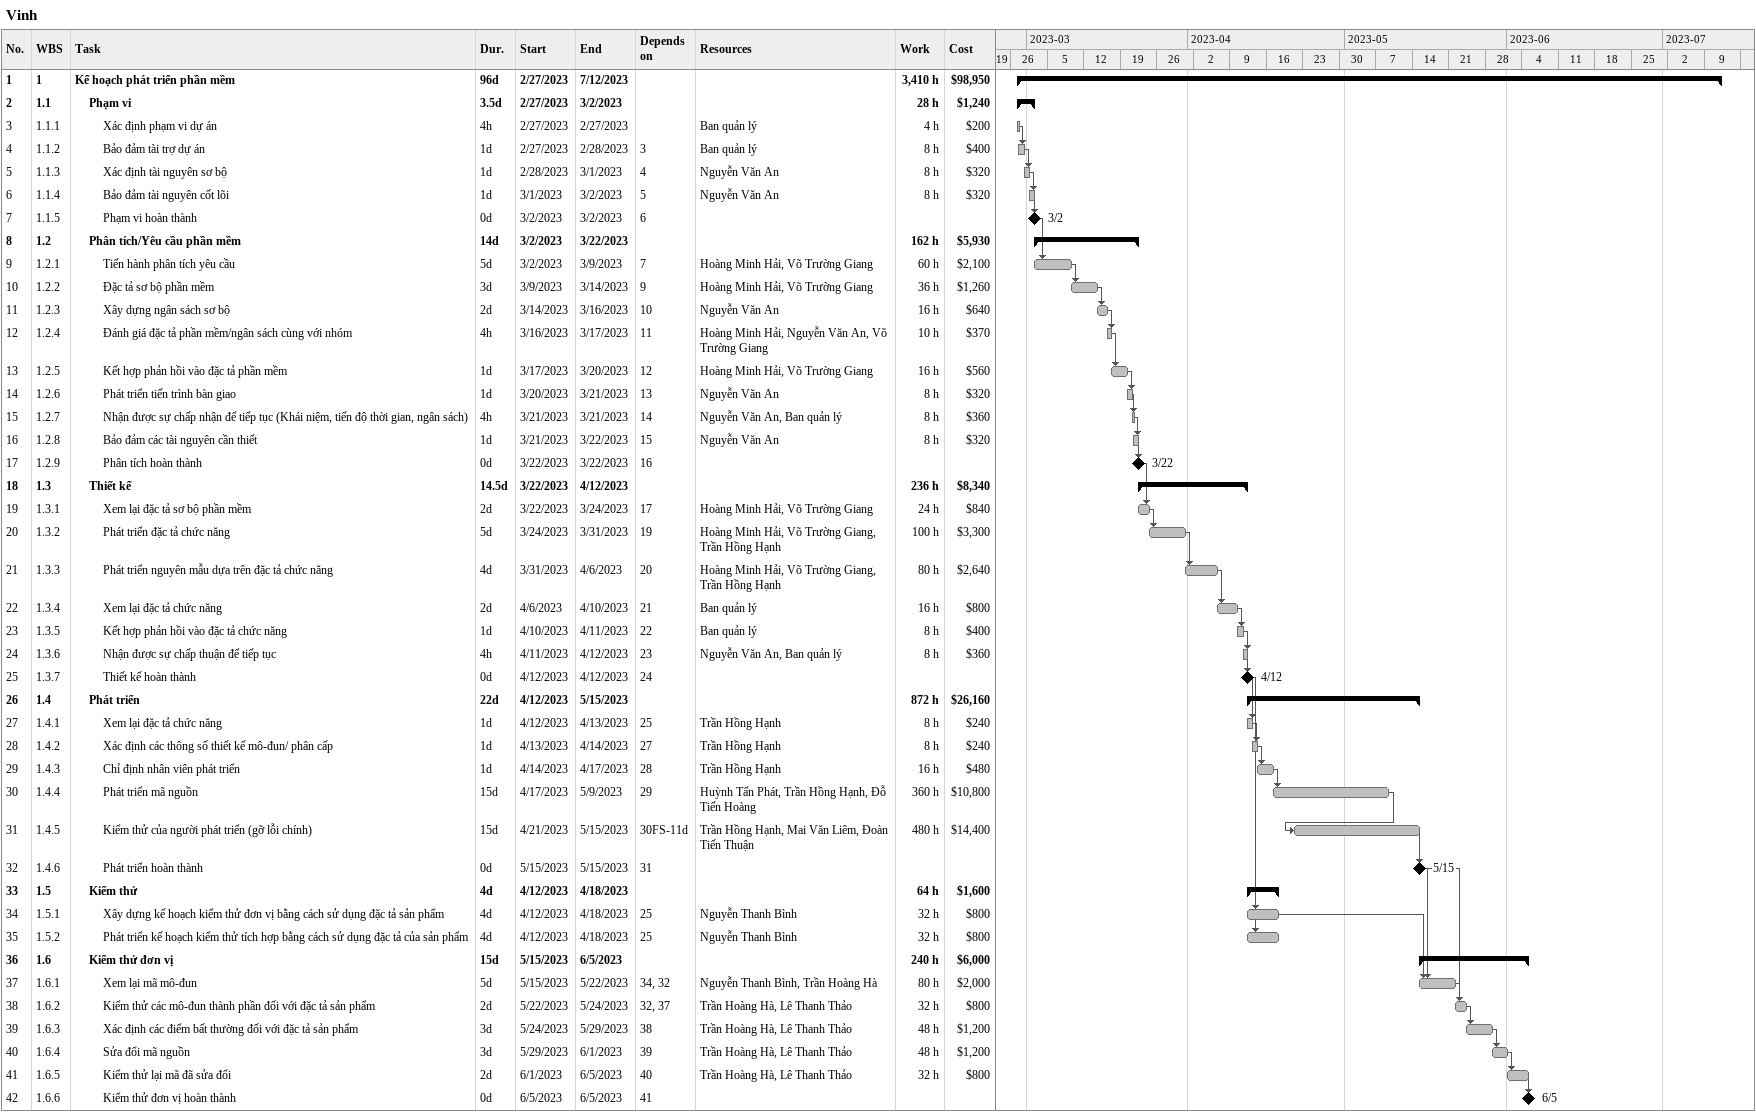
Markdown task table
Vinh

| ID | WBS | Task | Duration | Start | Finish | Predecessors | Resources | Work (h) | Cost ($) |
|---|---|---|---|---|---|---|---|---|---|
| 1 | 1 | **Kế hoạch phát triển phần mềm** | 96d | 2023-02-27 | 2023-07-12 |  |  | 3410 | 98950 |
| 2 | 1.1 | **Phạm vi** | 3.5d | 2023-02-27 | 2023-03-02 |  |  | 28 | 1240 |
| 3 | 1.1.1 | Xác định phạm vi dự án | 4h | 2023-02-27 | 2023-02-27 |  | Ban quản lý | 4 | 200 |
| 4 | 1.1.2 | Bảo đảm tài trợ dự án | 1d | 2023-02-27 | 2023-02-28 | 3 | Ban quản lý | 8 | 400 |
| 5 | 1.1.3 | Xác định tài nguyên sơ bộ | 1d | 2023-02-28 | 2023-03-01 | 4 | Nguyễn Văn An | 8 | 320 |
| 6 | 1.1.4 | Bảo đảm tài nguyên cốt lõi | 1d | 2023-03-01 | 2023-03-02 | 5 | Nguyễn Văn An | 8 | 320 |
| 7 | 1.1.5 | Phạm vi hoàn thành | 0d | 2023-03-02 | 2023-03-02 | 6 |  |  |  |
| 8 | 1.2 | **Phân tích/Yêu cầu phần mềm** | 14d | 2023-03-02 | 2023-03-22 |  |  | 162 | 5930 |
| 9 | 1.2.1 | Tiến hành phân tích yêu cầu | 5d | 2023-03-02 | 2023-03-09 | 7 | Hoàng Minh Hải, Võ Trường Giang | 60 | 2100 |
| 10 | 1.2.2 | Đặc tả sơ bộ phần mềm | 3d | 2023-03-09 | 2023-03-14 | 9 | Hoàng Minh Hải, Võ Trường Giang | 36 | 1260 |
| 11 | 1.2.3 | Xây dựng ngân sách sơ bộ | 2d | 2023-03-14 | 2023-03-16 | 10 | Nguyễn Văn An | 16 | 640 |
| 12 | 1.2.4 | Đánh giá đặc tả phần mềm/ngân sách cùng với nhóm | 4h | 2023-03-16 | 2023-03-17 | 11 | Hoàng Minh Hải, Nguyễn Văn An, Võ Trường Giang | 10 | 370 |
| 13 | 1.2.5 | Kết hợp phản hồi vào đặc tả phần mềm | 1d | 2023-03-17 | 2023-03-20 | 12 | Hoàng Minh Hải, Võ Trường Giang | 16 | 560 |
| 14 | 1.2.6 | Phát triển tiến trình bàn giao | 1d | 2023-03-20 | 2023-03-21 | 13 | Nguyễn Văn An | 8 | 320 |
| 15 | 1.2.7 | Nhận được sự chấp nhận để tiếp tục (Khái niệm, tiến độ thời gian, ngân sách) | 4h | 2023-03-21 | 2023-03-21 | 14 | Nguyễn Văn An, Ban quản lý | 8 | 360 |
| 16 | 1.2.8 | Bảo đảm các tài nguyên cần thiết | 1d | 2023-03-21 | 2023-03-22 | 15 | Nguyễn Văn An | 8 | 320 |
| 17 | 1.2.9 | Phân tích hoàn thành | 0d | 2023-03-22 | 2023-03-22 | 16 |  |  |  |
| 18 | 1.3 | **Thiết kế** | 14.5d | 2023-03-22 | 2023-04-12 |  |  | 236 | 8340 |
| 19 | 1.3.1 | Xem lại đặc tả sơ bộ phần mềm | 2d | 2023-03-22 | 2023-03-24 | 17 | Hoàng Minh Hải, Võ Trường Giang | 24 | 840 |
| 20 | 1.3.2 | Phát triển đặc tả chức năng | 5d | 2023-03-24 | 2023-03-31 | 19 | Hoàng Minh Hải, Võ Trường Giang, Trần Hồng Hạnh | 100 | 3300 |
| 21 | 1.3.3 | Phát triển nguyên mẫu dựa trên đặc tả chức năng | 4d | 2023-03-31 | 2023-04-06 | 20 | Hoàng Minh Hải, Võ Trường Giang, Trần Hồng Hạnh | 80 | 2640 |
| 22 | 1.3.4 | Xem lại đặc tả chức năng | 2d | 2023-04-06 | 2023-04-10 | 21 | Ban quản lý | 16 | 800 |
| 23 | 1.3.5 | Kết hợp phản hồi vào đặc tả chức năng | 1d | 2023-04-10 | 2023-04-11 | 22 | Ban quản lý | 8 | 400 |
| 24 | 1.3.6 | Nhận được sự chấp thuận để tiếp tục | 4h | 2023-04-11 | 2023-04-12 | 23 | Nguyễn Văn An, Ban quản lý | 8 | 360 |
| 25 | 1.3.7 | Thiết kế hoàn thành | 0d | 2023-04-12 | 2023-04-12 | 24 |  |  |  |
| 26 | 1.4 | **Phát triển** | 22d | 2023-04-12 | 2023-05-15 |  |  | 872 | 26160 |
| 27 | 1.4.1 | Xem lại đặc tả chức năng | 1d | 2023-04-12 | 2023-04-13 | 25 | Trần Hồng Hạnh | 8 | 240 |
| 28 | 1.4.2 | Xác định các thông số thiết kế mô-đun/ phân cấp | 1d | 2023-04-13 | 2023-04-14 | 27 | Trần Hồng Hạnh | 8 | 240 |
| 29 | 1.4.3 | Chỉ định nhân viên phát triển | 1d | 2023-04-14 | 2023-04-17 | 28 | Trần Hồng Hạnh | 16 | 480 |
| 30 | 1.4.4 | Phát triển mã nguồn | 15d | 2023-04-17 | 2023-05-09 | 29 | Huỳnh Tấn Phát, Trần Hồng Hạnh, Đỗ Tiến Hoàng | 360 | 10800 |
| 31 | 1.4.5 | Kiểm thử của người phát triển (gỡ lỗi chính) | 15d | 2023-04-21 | 2023-05-15 | 30FS-11d | Trần Hồng Hạnh, Mai Văn Liêm, Đoàn Tiến Thuận | 480 | 14400 |
| 32 | 1.4.6 | Phát triển hoàn thành | 0d | 2023-05-15 | 2023-05-15 | 31 |  |  |  |
| 33 | 1.5 | **Kiểm thử** | 4d | 2023-04-12 | 2023-04-18 |  |  | 64 | 1600 |
| 34 | 1.5.1 | Xây dựng kế hoạch kiểm thử đơn vị bằng cách sử dụng đặc tả sản phẩm | 4d | 2023-04-12 | 2023-04-18 | 25 | Nguyễn Thanh Bình | 32 | 800 |
| 35 | 1.5.2 | Phát triển kế hoạch kiểm thử tích hợp bằng cách sử dụng đặc tả của sản phẩm | 4d | 2023-04-12 | 2023-04-18 | 25 | Nguyễn Thanh Bình | 32 | 800 |
| 36 | 1.6 | **Kiểm thử đơn vị** | 15d | 2023-05-15 | 2023-06-05 |  |  | 240 | 6000 |
| 37 | 1.6.1 | Xem lại mã mô-đun | 5d | 2023-05-15 | 2023-05-22 | 34, 32 | Nguyễn Thanh Bình, Trần Hoàng Hà | 80 | 2000 |
| 38 | 1.6.2 | Kiểm thử các mô-đun thành phần đối với đặc tả sản phẩm | 2d | 2023-05-22 | 2023-05-24 | 32, 37 | Trần Hoàng Hà, Lê Thanh Thảo | 32 | 800 |
| 39 | 1.6.3 | Xác định các điểm bất thường đối với đặc tả sản phẩm | 3d | 2023-05-24 | 2023-05-29 | 38 | Trần Hoàng Hà, Lê Thanh Thảo | 48 | 1200 |
| 40 | 1.6.4 | Sửa đổi mã nguồn | 3d | 2023-05-29 | 2023-06-01 | 39 | Trần Hoàng Hà, Lê Thanh Thảo | 48 | 1200 |
| 41 | 1.6.5 | Kiểm thử lại mã đã sửa đổi | 2d | 2023-06-01 | 2023-06-05 | 40 | Trần Hoàng Hà, Lê Thanh Thảo | 32 | 800 |
| 42 | 1.6.6 | Kiểm thử đơn vị hoàn thành | 0d | 2023-06-05 | 2023-06-05 | 41 |  |  |  |
